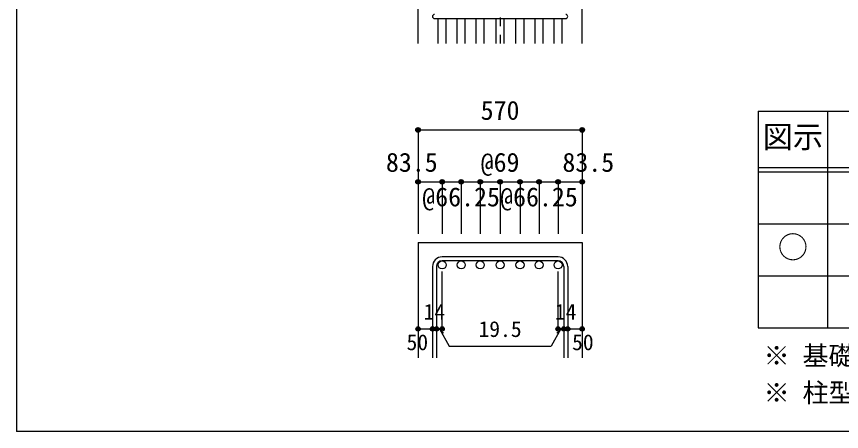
# Model space of a CAD drawing. Units: millimetres at full size, sheet at 1:30; details may follow other scales. Extents: x -5973 to 5954, y -4195 to 4201.
# Drawn here: x -5973 to -3112, y -4195 to -2757 of the extents above; entities that cross this region are included whole.
import ezdxf
from ezdxf.enums import TextEntityAlignment as Align

# ---------------------------------------------------------------- set-up
doc = ezdxf.new("R2010")
doc.units = ezdxf.units.MM
doc.header["$LTSCALE"] = 30
doc.header["$PDMODE"] = 32
doc.header["$PDSIZE"] = 15
doc.linetypes.add('CHAIN1', pattern=[8, 5, -1, 1, -1])
for name, color, linetype in [('0-1_躯体線', 4, 'Continuous'), ('0-5_基礎梁筋', 7, 'Continuous'), ('0-6_スタラップ筋', 7, 'Continuous'), ('0-D_寸法', 4, 'Continuous'), ('6-7_文字', 7, 'Continuous'), ('6-E_枠', 7, 'Continuous'), ('F-0_枠', 6, 'Continuous')]:
    doc.layers.add(name, color=color, linetype=linetype)
doc.styles.add('ＭＳ ゴシック', font='')
doc.styles.get('ＭＳ ゴシック').set_extended_font_data('MS Gothic')

msp = doc.modelspace()

# ---------------------------------------------------------------- linework, layer by layer
at = {"layer": '0-1_躯体線', "color": 2}
for p, q in [((-4580.3, -2849.89), (-4580.3, -2449.89)), ((-4580.3, -3539.89), (-4580.3, -3939.89)), ((-4580.3, -3539.89), (-4011.3, -3539.89)), ((-4011.3, -3539.89), (-4011.3, -3939.89))]:
    msp.add_line(p, q, dxfattribs=at)
msp.add_lwpolyline([(-4011.3, -2849.89), (-4011.3, -2449.89), (-3520.8, -2449.89)], dxfattribs=at)
at = {"layer": '0-5_基礎梁筋'}
for p, q in [((-4510.8, -2849.89), (-4510.8, -2763.89)), ((-4482.8, -2849.89), (-4482.8, -2763.89)), ((-4444.8, -2849.89), (-4444.8, -2763.89)), ((-4416.8, -2849.89), (-4416.8, -2763.89)), ((-4378.8, -2849.89), (-4378.8, -2763.89)), ((-4350.8, -2849.89), (-4350.8, -2763.89)), ((-4309.8, -2849.89), (-4309.8, -2763.89)), ((-4281.8, -2849.89), (-4281.8, -2763.89)), ((-4240.8, -2849.89), (-4240.8, -2763.89)), ((-4212.8, -2849.89), (-4212.8, -2763.89)), ((-4174.8, -2849.89), (-4174.8, -2763.89)), ((-4146.8, -2849.89), (-4146.8, -2763.89)), ((-4108.8, -2849.89), (-4108.8, -2763.89)), ((-4080.8, -2849.89), (-4080.8, -2763.89))]:
    msp.add_line(p, q, dxfattribs=at)
at = {"layer": '0-5_基礎梁筋', "color": 3}
for centre in [(-4496.8, -3617.89), (-4430.8, -3617.89), (-4364.8, -3617.89), (-4295.8, -3617.89), (-4226.8, -3617.89), (-4160.8, -3617.89), (-4094.8, -3617.89)]:
    msp.add_circle(centre, 14, dxfattribs=at)
at = {"layer": '0-6_スタラップ筋'}
for p, q in [((-4523.3, -2763.89), (-4068.3, -2763.89)), ((-4094.8, -3589.89), (-4496.8, -3589.89)), ((-4094.8, -3603.89), (-4496.8, -3603.89)), ((-4530.3, -3623.39), (-4530.3, -3939.89)), ((-4516.3, -3623.39), (-4516.3, -3939.89)), ((-4075.3, -3623.39), (-4075.3, -3939.89)), ((-4061.3, -3623.39), (-4061.3, -3939.89))]:
    msp.add_line(p, q, dxfattribs=at)
for centre, radius, start, end in [((-4523.3, -2756.89), 7, 90, 270), ((-4068.3, -2756.89), 7, 270, 90), ((-4496.8, -3623.39), 33.5, 90, 180), ((-4496.8, -3623.39), 19.5, 90, 180), ((-4094.8, -3623.39), 33.5, 0, 90), ((-4094.8, -3623.39), 19.5, 0, 90)]:
    msp.add_arc(centre, radius, start, end, dxfattribs=at)
at = {"layer": '0-D_寸法', "linetype": 'CHAIN1'}
msp.add_line((-4295.8, -899.89), (-4295.8, -2849.89), dxfattribs=at)
at = {"layer": '0-D_寸法'}
for p, q in [((-4580.3, -3149.89), (-4580.3, -3329.89)), ((-4580.3, -3149.89), (-4011.3, -3149.89)), ((-4011.3, -3149.89), (-4011.3, -3329.89)), ((-4011.3, -3149.89), (-4011.3, -3329.89)), ((-4580.3, -3329.89), (-4580.3, -3509.89)), ((-4580.3, -3329.89), (-4011.3, -3329.89)), ((-4496.8, -3329.89), (-4496.8, -3509.89)), ((-4430.8, -3329.89), (-4430.8, -3509.89)), ((-4364.8, -3329.89), (-4364.8, -3509.89)), ((-4295.8, -3329.89), (-4295.8, -3509.89)), ((-4226.8, -3329.89), (-4226.8, -3509.89)), ((-4160.8, -3329.89), (-4160.8, -3509.89)), ((-4094.8, -3329.89), (-4094.8, -3509.89)), ((-4011.3, -3329.89), (-4011.3, -3509.89)), ((-4496.8, -3839.89), (-4496.8, -3640.56)), ((-4094.8, -3839.89), (-4094.8, -3640.56)), ((-4580.3, -3839.89), (-4530.3, -3839.89)), ((-4530.3, -3839.89), (-4496.8, -3839.89)), ((-4506.55, -3839.89), (-4492.41, -3854.04)), ((-4506.55, -3839.89), (-4472.33, -3899.17)), ((-4085.05, -3839.89), (-4119.27, -3899.17)), ((-4085.05, -3839.89), (-4099.19, -3854.04)), ((-4094.8, -3839.89), (-4011.3, -3839.89)), ((-4075.3, -3839.89), (-4061.3, -3839.89)), ((-4472.33, -3899.17), (-4119.27, -3899.17))]:
    msp.add_line(p, q, dxfattribs=at)
for centre, radius in [((-4580.3, -3149.89), 8), ((-4580.3, -3149.89), 7.2), ((-4580.3, -3149.89), 6.4), ((-4580.3, -3149.89), 5.6), ((-4580.3, -3149.89), 4.8), ((-4580.3, -3149.89), 4), ((-4580.3, -3149.89), 3.2), ((-4011.3, -3149.89), 8), ((-4011.3, -3149.89), 7.2), ((-4011.3, -3149.89), 6.4), ((-4011.3, -3149.89), 5.6), ((-4011.3, -3149.89), 4.8), ((-4011.3, -3149.89), 4), ((-4011.3, -3149.89), 3.2), ((-4580.3, -3149.89), 2.4), ((-4580.3, -3149.89), 1.6), ((-4580.3, -3149.89), 0.8), ((-4011.3, -3149.89), 2.4), ((-4011.3, -3149.89), 1.6), ((-4011.3, -3149.89), 0.8), ((-4580.3, -3329.89), 8), ((-4580.3, -3329.89), 7.2), ((-4580.3, -3329.89), 6.4), ((-4580.3, -3329.89), 5.6), ((-4580.3, -3329.89), 4.8), ((-4580.3, -3329.89), 4), ((-4580.3, -3329.89), 3.2), ((-4580.3, -3329.89), 2.4), ((-4580.3, -3329.89), 1.6), ((-4580.3, -3329.89), 0.8), ((-4496.8, -3329.89), 8), ((-4496.8, -3329.89), 7.2), ((-4496.8, -3329.89), 6.4), ((-4496.8, -3329.89), 5.6), ((-4496.8, -3329.89), 4.8), ((-4496.8, -3329.89), 4), ((-4496.8, -3329.89), 3.2), ((-4496.8, -3329.89), 2.4), ((-4496.8, -3329.89), 1.6), ((-4496.8, -3329.89), 0.8), ((-4430.8, -3329.89), 8), ((-4430.8, -3329.89), 7.2), ((-4430.8, -3329.89), 6.4), ((-4430.8, -3329.89), 5.6), ((-4430.8, -3329.89), 4.8), ((-4430.8, -3329.89), 4), ((-4430.8, -3329.89), 3.2), ((-4430.8, -3329.89), 2.4), ((-4430.8, -3329.89), 1.6), ((-4430.8, -3329.89), 0.8), ((-4364.8, -3329.89), 8), ((-4364.8, -3329.89), 7.2), ((-4364.8, -3329.89), 6.4), ((-4364.8, -3329.89), 5.6), ((-4364.8, -3329.89), 4.8), ((-4364.8, -3329.89), 4), ((-4364.8, -3329.89), 3.2), ((-4364.8, -3329.89), 2.4), ((-4364.8, -3329.89), 1.6), ((-4364.8, -3329.89), 0.8), ((-4295.8, -3329.89), 8), ((-4295.8, -3329.89), 7.2), ((-4295.8, -3329.89), 6.4), ((-4295.8, -3329.89), 5.6), ((-4295.8, -3329.89), 4.8), ((-4295.8, -3329.89), 4), ((-4295.8, -3329.89), 3.2), ((-4295.8, -3329.89), 2.4), ((-4295.8, -3329.89), 1.6), ((-4295.8, -3329.89), 0.8), ((-4226.8, -3329.89), 8), ((-4226.8, -3329.89), 7.2), ((-4226.8, -3329.89), 6.4), ((-4226.8, -3329.89), 5.6), ((-4226.8, -3329.89), 4.8), ((-4226.8, -3329.89), 4), ((-4226.8, -3329.89), 3.2), ((-4226.8, -3329.89), 2.4), ((-4226.8, -3329.89), 1.6), ((-4226.8, -3329.89), 0.8), ((-4160.8, -3329.89), 8), ((-4160.8, -3329.89), 7.2), ((-4160.8, -3329.89), 6.4), ((-4160.8, -3329.89), 5.6), ((-4160.8, -3329.89), 4.8), ((-4160.8, -3329.89), 4), ((-4160.8, -3329.89), 3.2), ((-4160.8, -3329.89), 2.4), ((-4160.8, -3329.89), 1.6), ((-4160.8, -3329.89), 0.8), ((-4094.8, -3329.89), 8), ((-4094.8, -3329.89), 7.2), ((-4094.8, -3329.89), 6.4), ((-4094.8, -3329.89), 5.6), ((-4094.8, -3329.89), 4.8), ((-4094.8, -3329.89), 4), ((-4094.8, -3329.89), 3.2), ((-4094.8, -3329.89), 2.4), ((-4094.8, -3329.89), 1.6), ((-4094.8, -3329.89), 0.8), ((-4011.3, -3329.89), 8), ((-4011.3, -3329.89), 7.2), ((-4011.3, -3329.89), 6.4), ((-4011.3, -3329.89), 5.6), ((-4011.3, -3329.89), 4.8), ((-4011.3, -3329.89), 4), ((-4011.3, -3329.89), 3.2), ((-4011.3, -3329.89), 2.4), ((-4011.3, -3329.89), 1.6), ((-4011.3, -3329.89), 0.8), ((-4580.3, -3839.89), 4), ((-4580.3, -3839.89), 3.6), ((-4580.3, -3839.89), 3.2), ((-4580.3, -3839.89), 2.8), ((-4580.3, -3839.89), 2.4), ((-4580.3, -3839.89), 2), ((-4580.3, -3839.89), 1.6), ((-4580.3, -3839.89), 1.2), ((-4580.3, -3839.89), 0.8), ((-4580.3, -3839.89), 0.4), ((-4530.3, -3839.89), 4), ((-4530.3, -3839.89), 3.6), ((-4530.3, -3839.89), 3.2), ((-4530.3, -3839.89), 2.8), ((-4530.3, -3839.89), 2.4), ((-4530.3, -3839.89), 2), ((-4530.3, -3839.89), 1.6), ((-4530.3, -3839.89), 1.2), ((-4530.3, -3839.89), 0.8), ((-4530.3, -3839.89), 0.4), ((-4516.3, -3839.89), 4), ((-4516.3, -3839.89), 3.6), ((-4516.3, -3839.89), 3.2), ((-4516.3, -3839.89), 2.8), ((-4516.3, -3839.89), 2.4), ((-4516.3, -3839.89), 2), ((-4516.3, -3839.89), 1.6), ((-4516.3, -3839.89), 1.2), ((-4516.3, -3839.89), 0.8), ((-4516.3, -3839.89), 0.4), ((-4496.8, -3839.89), 4), ((-4496.8, -3839.89), 3.6), ((-4496.8, -3839.89), 3.2), ((-4496.8, -3839.89), 2.8), ((-4496.8, -3839.89), 2.4), ((-4496.8, -3839.89), 2), ((-4496.8, -3839.89), 1.6), ((-4496.8, -3839.89), 1.2), ((-4496.8, -3839.89), 0.8), ((-4496.8, -3839.89), 0.4), ((-4094.8, -3839.89), 4), ((-4094.8, -3839.89), 3.6), ((-4094.8, -3839.89), 3.2), ((-4094.8, -3839.89), 2.8), ((-4094.8, -3839.89), 2.4), ((-4094.8, -3839.89), 2), ((-4094.8, -3839.89), 1.6), ((-4094.8, -3839.89), 1.2), ((-4094.8, -3839.89), 0.8), ((-4094.8, -3839.89), 0.4), ((-4075.3, -3839.89), 4), ((-4075.3, -3839.89), 3.6), ((-4075.3, -3839.89), 3.2), ((-4075.3, -3839.89), 2.8), ((-4075.3, -3839.89), 2.4), ((-4075.3, -3839.89), 2), ((-4075.3, -3839.89), 1.6), ((-4075.3, -3839.89), 1.2), ((-4075.3, -3839.89), 0.8), ((-4075.3, -3839.89), 0.4), ((-4061.3, -3839.89), 4), ((-4061.3, -3839.89), 3.6), ((-4061.3, -3839.89), 3.2), ((-4061.3, -3839.89), 2.8), ((-4061.3, -3839.89), 2.4), ((-4061.3, -3839.89), 2), ((-4061.3, -3839.89), 1.6), ((-4061.3, -3839.89), 1.2), ((-4061.3, -3839.89), 0.8), ((-4061.3, -3839.89), 0.4), ((-4011.3, -3839.89), 4), ((-4011.3, -3839.89), 3.6), ((-4011.3, -3839.89), 3.2), ((-4011.3, -3839.89), 2.8), ((-4011.3, -3839.89), 2.4), ((-4011.3, -3839.89), 2), ((-4011.3, -3839.89), 1.6), ((-4011.3, -3839.89), 1.2), ((-4011.3, -3839.89), 0.8), ((-4011.3, -3839.89), 0.4)]:
    msp.add_circle(centre, radius, dxfattribs=at)
at = {"layer": '0-D_寸法', "color": 7}
for p in [(-4580.3, -3149.89), (-4011.3, -3149.89), (-4580.3, -3329.89), (-4496.8, -3329.89), (-4430.8, -3329.89), (-4364.8, -3329.89), (-4295.8, -3329.89), (-4226.8, -3329.89), (-4160.8, -3329.89), (-4094.8, -3329.89), (-4011.3, -3329.89), (-4580.3, -3839.89), (-4530.3, -3839.89), (-4516.3, -3839.89), (-4496.8, -3839.89), (-4094.8, -3839.89), (-4075.3, -3839.89), (-4061.3, -3839.89), (-4011.3, -3839.89)]:
    msp.add_point(p, dxfattribs=at)
at = {"layer": '6-E_枠', "color": 3}
for p, q in [((-3400.52, -3085.43), (-3400.52, -3835.43)), ((-3400.52, -3085.43), (-1238, -3085.43)), ((-3400.52, -3835.43), (-1238, -3835.43))]:
    msp.add_line(p, q, dxfattribs=at)
at = {"layer": '6-E_枠'}
for p, q in [((-3160.52, -3085.43), (-3160.52, -3835.43)), ((-3400.52, -3280.43), (-1238, -3280.43)), ((-3400.52, -3295.43), (-1238, -3295.43)), ((-3400.52, -3475.43), (-1238, -3475.43)), ((-3400.52, -3655.43), (-1238, -3655.43))]:
    msp.add_line(p, q, dxfattribs=at)
at = {"layer": 'F-0_枠'}
for p in [(-5972.88, 4201.15), (5954.1, -4195.24)]:
    msp.add_line(p, (-5972.88, -4195.24), dxfattribs=at)

# ---------------------------------------------------------------- texts
at = {"layer": '0-D_寸法', "style": 'ＭＳ ゴシック'}
for s, height, p in [('570', 65.98, (-4363.3, -3134.89)), ('83.5', 65.98, (-4691.8, -3314.89)), ('@69', 65.98, (-4363.3, -3314.89)), ('83.5', 65.98, (-4079.8, -3314.89)), ('@66.25', 65.98, (-4565.8, -3434.89)), ('@66.25', 65.98, (-4295.8, -3434.89)), ('14', 54.99, (-4560.84, -3824.44)), ('14', 54.99, (-4106.26, -3824.44)), ('19.5', 54.99, (-4370.8, -3884.17)), ('50', 54.99, (-4620.3, -3929.89)), ('50', 54.99, (-4046.3, -3929.89))]:
    msp.add_text(s, height=height, dxfattribs=at).set_placement(p, align=Align.BOTTOM_LEFT)
at = {"layer": '6-7_文字', "color": 2, "style": 'ＭＳ ゴシック'}
for s, p in [('図示', (-3385.52, -3235.43)), ('○', (-3333.02, -3617.93))]:
    msp.add_text(s, height=76.98, dxfattribs=at).set_placement(p, align=Align.BOTTOM_LEFT)
at = {"layer": '6-7_文字', "style": 'ＭＳ ゴシック'}
for s, p in [('※ 基礎梁スターラップ     D13 @300', (-3381.96, -3985.01)), ('※ 柱型立上り筋●は引張側領域時', (-3381.96, -4113.51))]:
    msp.add_text(s, height=65.98, dxfattribs=at).set_placement(p, align=Align.BOTTOM_LEFT)

doc.saveas('drawing.dxf')
